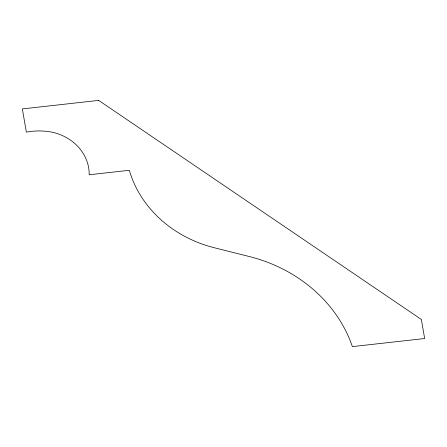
<?xml version="1.0" encoding="UTF-8"?>
<svg xmlns="http://www.w3.org/2000/svg" width="447" height="447" viewBox="0 0 447 447"><rect width="100%" height="100%" fill="white"/><g stroke="black" fill="none" stroke-linecap="round" stroke-linejoin="round"><path stroke-width="0.67" d="M98.653 100.391L22.35 108.917L26.362 132.139A61.541 54.685 7.2 0 1 52.612 132.29A46.974 41.739 7.2 0 1 89.171 174.777L129.328 170.29A117.533 104.442 7.2 0 0 214.197 247.711L249.432 256.567A144.895 128.758 7.2 0 1 352.365 346.609L424.65 338.53L421.359 319.476L98.653 100.391"/></g></svg>
